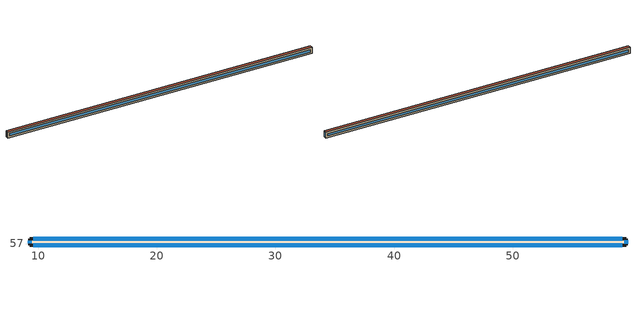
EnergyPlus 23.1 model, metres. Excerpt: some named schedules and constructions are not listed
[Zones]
Level8_0
 floor outside (90.1-2019 Nonresidential CZ 0 Exterior Floor (Mass)): 9.25,56.86 9.25,57.4 59.57,57.4 59.57,56.86 z40.01
 wall outside (90.1-2019 Nonresidential CZ 0 Exterior Wall (Mass)): 9.25,56.86 59.57,56.86 59.57,57.4 9.25,57.4 9.25,56.86 z40.01:41.03
 window (DoublePaneLoEe2): 9.56,56.86 59.27,56.86 z40.31:40.73; 59.57,56.99 59.57,57.27 z40.14:40.9; 59.24,57.4 9.58,57.4 z40.34:40.7; 9.25,57.25 9.25,57.01 z40.17:40.88
 roof outside (90.1-2019 Nonresidential CZ 0 Exterior Roof (Mass)): 9.25,56.86 59.57,56.86 59.57,57.4 9.25,57.4 z41.03
[Schedule:Day:Hourly]
8e18f801-ea62-4df7-a0eb-425d154ba01c: Fraction, 1, 1, 1, 1, 1, 1, 1, 1, 0, 0, 1, 1, 1, 1, 1, 1, 1, 0, 0, 0, 0, 0, 0, 0
933a7550-0f57-4c44-8404-4b336f78d864: Fraction, 1, 1, 1, 1, 1, 1, 1, 1, 0, 0, 1, 1, 1, 1, 0, 0, 1, 1, 1, 1, 1, 1, 1, 1
2164e660-b44a-409e-8a39-c683ef26b0ea: Fraction, 1, 1, 1, 1, 1, 1, 1, 1, 0, 0, 1, 1, 1, 1, 0, 0, 0, 1, 1, 1, 1, 1, 1, 1
0f1e96c1-3823-4d19-b289-15e03ade99de: Fraction, 0, 0, 0, 0, 1, 1, 1, 1, 0, 0, 0, 0, 0, 0, 0, 0, 0, 0, 0, 0, 0, 0, 1, 1
b4a9e142-6f18-481f-a210-4e0c22054afb: Fraction, 1, 1, 1, 1, 1, 1, 1, 1, 1, 1, 1, 1, 1, 1, 1, 1, 1, 1, 1, 0, 0, 0, 0, 0
7e01b25c-fffe-429c-aaef-4608b9f60273: Fraction, 0, 0, 0, 0, 0, 0, 0, 0, 0, 0, 1, 1, 1, 1, 1, 0, 0, 0, 0, 0, 0, 1, 1, 1
ce625b28-0ce8-4abc-9c37-e7023dfac25e: Fraction, 1, 1, 1, 1, 1, 1, 1, 1, 1, 0, 0, 0, 1, 1, 1, 1, 1, 0, 0, 0, 0, 0, 0, 0
1d9af4ac-08d2-4b91-87fe-0cf5b18d1075: Fraction, 0, 1, 0, 0, 0, 1, 1, 1, 0, 0, 1, 1, 1, 0, 0, 0, 0, 0, 0, 0, 0, 0, 0, 0
b261ba2c-0811-42d8-9075-e15ac2014e80: Fraction, 1, 1, 1, 1, 1, 1, 1, 1, 1, 0, 0, 0, 0, 0, 0, 0, 1, 1, 0, 0, 0, 0, 0, 0
b943e4ff-0979-46ee-9c6a-ecc109e727ba: Fraction, 0, 0, 0, 1, 1, 0, 0, 0, 0, 1, 1, 1, 0, 0, 0, 0, 0, 0, 0, 0, 0, 0, 0, 0
4a34c253-365c-4682-b8a0-882a9c208075: Fraction, 0, 0, 0, 0, 0, 0, 0, 0, 0, 1, 1, 1, 0, 0, 0, 0, 0, 0, 0, 0, 1, 1, 1, 1
f322355e-c1d8-4f32-8495-88107bca4157: Fraction, 1, 1, 1, 1, 1, 1, 1, 1, 0, 0, 1, 1, 1, 1, 1, 1, 1, 1, 1, 0, 0, 0, 0, 0
35826e80-c624-4684-9fe1-7529c934c174: Fraction, 0, 1, 1, 1, 1, 1, 0, 0, 0, 1, 1, 1, 1, 1, 1, 1, 1, 0, 0, 0, 0, 0, 0, 0
b75929ed-f918-403f-8779-3a17f66fd5c8: Fraction, 0, 1, 1, 1, 1, 1, 1, 1, 1, 0, 0, 1, 1, 1, 1, 1, 0, 0, 0, 0, 0, 0, 0, 0
ca966795-f5fb-4705-8954-1ae319ccd41a: Fraction, 0, 0, 0, 0, 0, 0, 0, 0, 0, 0, 0, 0, 1, 1, 1, 1, 0, 0, 0, 0, 0, 0, 0, 1
559aa014-2b19-4612-9b51-ad8b0f050a53: Fraction, 0, 0, 0, 0, 0, 0, 0, 0, 0, 0, 0, 0, 1, 1, 1, 1, 1, 1, 0, 0, 0, 0, 0, 0
12f0dcf7-be7b-440d-afa5-746793e0da00: Fraction, 0, 0, 1, 1, 1, 1, 1, 1, 0, 0, 0, 0, 0, 0, 0, 0, 0, 0, 0, 0, 0, 0, 0, 0
4b46b3ee-9310-4198-90cb-4efdb2811f79: Fraction, 0, 0, 0, 0, 0, 0, 0, 0, 0, 0, 0, 0, 0, 0, 0, 0, 0, 0, 0, 0, 0, 0, 1, 1
[Schedule:Week:Daily]
CoolAvail_Level8_0_18: 8e18f801-ea62-4df7-a0eb-425d154ba01c, 933a7550-0f57-4c44-8404-4b336f78d864, 2164e660-b44a-409e-8a39-c683ef26b0ea, 8e18f801-ea62-4df7-a0eb-425d154ba01c, 0f1e96c1-3823-4d19-b289-15e03ade99de, b4a9e142-6f18-481f-a210-4e0c22054afb, 7e01b25c-fffe-429c-aaef-4608b9f60273, 8e18f801-ea62-4df7-a0eb-425d154ba01c, 8e18f801-ea62-4df7-a0eb-425d154ba01c, 8e18f801-ea62-4df7-a0eb-425d154ba01c, 8e18f801-ea62-4df7-a0eb-425d154ba01c, 8e18f801-ea62-4df7-a0eb-425d154ba01c
CoolAvail_Level8_0_19: ce625b28-0ce8-4abc-9c37-e7023dfac25e, 1d9af4ac-08d2-4b91-87fe-0cf5b18d1075, b261ba2c-0811-42d8-9075-e15ac2014e80, b943e4ff-0979-46ee-9c6a-ecc109e727ba, 4a34c253-365c-4682-b8a0-882a9c208075, f322355e-c1d8-4f32-8495-88107bca4157, 35826e80-c624-4684-9fe1-7529c934c174, ce625b28-0ce8-4abc-9c37-e7023dfac25e, ce625b28-0ce8-4abc-9c37-e7023dfac25e, ce625b28-0ce8-4abc-9c37-e7023dfac25e, ce625b28-0ce8-4abc-9c37-e7023dfac25e, ce625b28-0ce8-4abc-9c37-e7023dfac25e
CoolAvail_Level8_0_20: b75929ed-f918-403f-8779-3a17f66fd5c8, ca966795-f5fb-4705-8954-1ae319ccd41a, ce625b28-0ce8-4abc-9c37-e7023dfac25e, 559aa014-2b19-4612-9b51-ad8b0f050a53, 12f0dcf7-be7b-440d-afa5-746793e0da00, 4b46b3ee-9310-4198-90cb-4efdb2811f79, 2df89ecc-d337-4533-a9cd-bab2a8d93814, b75929ed-f918-403f-8779-3a17f66fd5c8, b75929ed-f918-403f-8779-3a17f66fd5c8, b75929ed-f918-403f-8779-3a17f66fd5c8, b75929ed-f918-403f-8779-3a17f66fd5c8, b75929ed-f918-403f-8779-3a17f66fd5c8
CoolAvail_Level8_0_21: 646479b1-5508-49f6-8167-5e7ed480e092, 80b666eb-2a54-4f53-a249-649d31f132b7, d5d5d6bf-8a4c-4997-9aeb-eba5e663c102, f9889fcc-6923-42a6-b701-272966b08caf, 37b99702-fd8e-47ef-8e78-d53a82a03277, dfa64b84-05f2-4a2d-8464-174a9942b343, 5db80466-4dc3-4a79-9848-29e989de0b3a, 646479b1-5508-49f6-8167-5e7ed480e092, 646479b1-5508-49f6-8167-5e7ed480e092, 646479b1-5508-49f6-8167-5e7ed480e092, 646479b1-5508-49f6-8167-5e7ed480e092, 646479b1-5508-49f6-8167-5e7ed480e092
CoolAvail_Level8_0_22: 26e04a4f-c250-4a26-a1fd-3bd96289cf42, 837d4229-d4e3-4004-bd7e-2d6595fe10a2, 4170e56f-3dda-4e6d-87ca-ae0f15b160e9, dfaf2324-c741-4a9e-9101-404045502e5c, e8a0cf11-a2de-4125-8fe5-366d937b8f99, 8cd8785d-e5c1-4a8a-92e7-806000523e6f, 653701d5-cad1-4e2b-9e77-835552da7d64, 26e04a4f-c250-4a26-a1fd-3bd96289cf42, 26e04a4f-c250-4a26-a1fd-3bd96289cf42, 26e04a4f-c250-4a26-a1fd-3bd96289cf42, 26e04a4f-c250-4a26-a1fd-3bd96289cf42, 26e04a4f-c250-4a26-a1fd-3bd96289cf42
CoolAvail_Level8_0_23: ae9ee3d4-73b0-4c41-9c17-884a9687cf96, 44b24057-3937-4406-bd15-6c251cab7216, c50b8b26-7081-4c4b-bb52-c24f689e29b2, 891e7fbb-b402-4760-ade9-635f56776690, 4916f1a0-76dd-4aa6-9012-88230c9cfa4e, 3364652e-9ba6-4e99-94b2-481589f030e6, 9209acec-9b25-408e-b95e-ab9f74773cba, ae9ee3d4-73b0-4c41-9c17-884a9687cf96, ae9ee3d4-73b0-4c41-9c17-884a9687cf96, ae9ee3d4-73b0-4c41-9c17-884a9687cf96, ae9ee3d4-73b0-4c41-9c17-884a9687cf96, ae9ee3d4-73b0-4c41-9c17-884a9687cf96
CoolAvail_Level8_0_24: fa3ba77a-d7ab-409d-941c-3f07c0213fa9, d61c0d6c-42cd-40b1-9ded-3ca1c225e531, 48d61d48-98f8-4281-8e6b-072d961c8fa4, bc45b1e3-3f69-473c-a2b1-2b8cf5b574aa, ae9801a7-61c9-4f52-9518-da3e74aab4b3, 7a8b8c25-b29b-41c2-bde2-3a4e9db90834, bd439899-1b15-4f37-95bd-7c73fec2fa48, fa3ba77a-d7ab-409d-941c-3f07c0213fa9, fa3ba77a-d7ab-409d-941c-3f07c0213fa9, fa3ba77a-d7ab-409d-941c-3f07c0213fa9, fa3ba77a-d7ab-409d-941c-3f07c0213fa9, fa3ba77a-d7ab-409d-941c-3f07c0213fa9
CoolAvail_Level8_0_25: 9ed38d16-f2df-46a0-a17f-8f8fbc020566, ae090c03-e787-4ef4-9452-44f595632578, a410a236-b527-45b6-a9c0-ac1cc55aa074, 2726b07b-1f96-42f8-83dc-98ddbf7b423b, 34affadc-4383-4583-9c11-513941717a5c, d3290f6c-616c-43f6-b8cc-bbf546cc95ce, 60b18d07-d343-47b4-8a38-9cdf4dc19739, 9ed38d16-f2df-46a0-a17f-8f8fbc020566, 9ed38d16-f2df-46a0-a17f-8f8fbc020566, 9ed38d16-f2df-46a0-a17f-8f8fbc020566, 9ed38d16-f2df-46a0-a17f-8f8fbc020566, 9ed38d16-f2df-46a0-a17f-8f8fbc020566
CoolAvail_Level8_0_26: 79790fda-469a-4fee-9b4e-56fcb83e21f9, 37e7227e-56e0-4a51-9a9d-17876cfa06dc, 4221f986-6f4d-440d-addf-a0f1bfab6077, bc3eb67a-a8b1-4aa3-9321-0aeb760f4499, 3c44efc3-9cd3-4c7a-9475-daf4c7d7050b, e6796d4c-2292-4294-90c6-05e948c6a63f, 043cd9cf-0e31-46a4-ba7f-9ef536eac23c, 79790fda-469a-4fee-9b4e-56fcb83e21f9, 79790fda-469a-4fee-9b4e-56fcb83e21f9, 79790fda-469a-4fee-9b4e-56fcb83e21f9, 79790fda-469a-4fee-9b4e-56fcb83e21f9, 79790fda-469a-4fee-9b4e-56fcb83e21f9
CoolAvail_Level8_0_27: f0df0a5a-95b3-40a3-ac5b-569bbb08a83b, e365d3e2-bf8a-4d4f-98d2-10b16f54d9ef, 7144cbee-390e-4414-a64a-92d665edae1a, ba4a38e2-4c26-404d-8e0a-106ff8fe3c5f, 4faa79ea-3a81-418a-b314-14bd9923cedf, 94e13d1c-a4a7-4e0f-b910-cc103822398f, 1b07ff6e-bcb1-428a-aaf8-77a5b3b2d519, f0df0a5a-95b3-40a3-ac5b-569bbb08a83b, f0df0a5a-95b3-40a3-ac5b-569bbb08a83b, f0df0a5a-95b3-40a3-ac5b-569bbb08a83b, f0df0a5a-95b3-40a3-ac5b-569bbb08a83b, f0df0a5a-95b3-40a3-ac5b-569bbb08a83b
CoolAvail_Level8_0_28: 471c06db-388a-4239-bddb-4374ece373b3, 37cf364a-7ed0-4f81-9818-240bebe42c99, 79c11ac4-ad3e-471f-880b-7317ff916ed0, 9fdb099c-36f0-454a-9569-6b77edae1ff7, 1b396e76-0b43-4a56-8f50-10d537858f1f, cb9028de-1744-4fd7-869e-b6d3d7a8a431, 646479b1-5508-49f6-8167-5e7ed480e092, 471c06db-388a-4239-bddb-4374ece373b3, 471c06db-388a-4239-bddb-4374ece373b3, 471c06db-388a-4239-bddb-4374ece373b3, 471c06db-388a-4239-bddb-4374ece373b3, 471c06db-388a-4239-bddb-4374ece373b3
CoolAvail_Level8_0_29: 8d773bea-82e1-43e5-b225-6e709236a1f1, 170f26b5-5299-4462-b66d-3725460f0b5f, 8fc11985-2beb-4457-902f-8de318b8b61a, c129a730-25c8-4725-9e54-e70e562f90fb, 1b396e76-0b43-4a56-8f50-10d537858f1f, 1b396e76-0b43-4a56-8f50-10d537858f1f, 312bb7f8-0891-42a2-8596-8afdcb41e47e, 8d773bea-82e1-43e5-b225-6e709236a1f1, 8d773bea-82e1-43e5-b225-6e709236a1f1, 8d773bea-82e1-43e5-b225-6e709236a1f1, 8d773bea-82e1-43e5-b225-6e709236a1f1, 8d773bea-82e1-43e5-b225-6e709236a1f1
CoolAvail_Level8_0_30: 9ad2c847-f604-4c48-ac20-547d0c61d2c0, 5f25cb27-04ec-4d63-bddb-2afa925120af, b1ab3f25-a0fc-4f5a-8951-d956cd4a095d, eb319c37-0ce7-4f02-a889-a70c57b5b181, fdcabd40-4aeb-46b2-95ec-5ca9cd07b96f, 3795677e-f201-4eac-aeeb-7c1c620ed967, 8c25dc7f-2f76-4584-8fbc-f7f05273aa5a, 9ad2c847-f604-4c48-ac20-547d0c61d2c0, 9ad2c847-f604-4c48-ac20-547d0c61d2c0, 9ad2c847-f604-4c48-ac20-547d0c61d2c0, 9ad2c847-f604-4c48-ac20-547d0c61d2c0, 9ad2c847-f604-4c48-ac20-547d0c61d2c0
CoolAvail_Level8_0_31: 01087912-ecd8-4240-82ef-2448ef6b8cd6, 559aa014-2b19-4612-9b51-ad8b0f050a53, 8fc11985-2beb-4457-902f-8de318b8b61a, af36c4dd-528a-4aad-b1ee-1e8102273d47, 696c5665-0a78-4126-a820-c5b615c4f6e5, 526273e9-bbe4-433a-a85b-e24671f9b93d, 62601c17-d519-424d-87d5-8adefef9bcb7, 01087912-ecd8-4240-82ef-2448ef6b8cd6, 01087912-ecd8-4240-82ef-2448ef6b8cd6, 01087912-ecd8-4240-82ef-2448ef6b8cd6, 01087912-ecd8-4240-82ef-2448ef6b8cd6, 01087912-ecd8-4240-82ef-2448ef6b8cd6
CoolAvail_Level8_0_32: 63501c3a-9aee-4c0d-8cde-2c021e1ed76a, cf2a95dd-a543-4e09-a5b0-96377bf8c3ce, fc200d40-ac02-46dc-84bf-550f9a37cfdd, 6385daf0-f6e3-445c-b53b-9492675d113b, 361c7eea-706c-4370-bbee-1d1b91396530, 792ede62-5b86-4f82-bcf9-5035d281cf7b, 5cf5011e-206f-48de-9f30-437565a329e7, 63501c3a-9aee-4c0d-8cde-2c021e1ed76a, 63501c3a-9aee-4c0d-8cde-2c021e1ed76a, 63501c3a-9aee-4c0d-8cde-2c021e1ed76a, 63501c3a-9aee-4c0d-8cde-2c021e1ed76a, 63501c3a-9aee-4c0d-8cde-2c021e1ed76a
CoolAvail_Level8_0_33: 7ec0c467-62ab-4e06-bc3d-a98bcc56b7e6, 1d879daf-8f5d-437c-a086-59262403f978, 031b9ed2-adbb-421d-8b07-a6b632b8669d, 42dc2861-e6d0-40ed-ab6e-078d0f2bf7fe, 5f9c71c3-0f6f-4a9d-ad62-dedf6f1a744f, d5d5d6bf-8a4c-4997-9aeb-eba5e663c102, c603e935-7186-44ec-a8ca-723f055ea4e9, 7ec0c467-62ab-4e06-bc3d-a98bcc56b7e6, 7ec0c467-62ab-4e06-bc3d-a98bcc56b7e6, 7ec0c467-62ab-4e06-bc3d-a98bcc56b7e6, 7ec0c467-62ab-4e06-bc3d-a98bcc56b7e6, 7ec0c467-62ab-4e06-bc3d-a98bcc56b7e6
CoolAvail_Level8_0_34: b2d2faba-dbdf-40d1-83ab-933b8c21d4fc, a1c7d2f2-770e-40fb-8774-7354494e680b, 56dd0f3b-bc82-4c25-b88d-2140e61e8d5f, 9c47a82a-8ccc-4aaf-b457-6ea5c1c754db, f2ef207c-7e4d-4dba-885b-55747d0087c2, 006fc8f4-f5d3-4847-85ee-85d49c1a54f4, cc91784e-18a2-4519-ba32-7cfa231fd1f1, b2d2faba-dbdf-40d1-83ab-933b8c21d4fc, b2d2faba-dbdf-40d1-83ab-933b8c21d4fc, b2d2faba-dbdf-40d1-83ab-933b8c21d4fc, b2d2faba-dbdf-40d1-83ab-933b8c21d4fc, b2d2faba-dbdf-40d1-83ab-933b8c21d4fc
CoolAvail_Level8_0_35: 2dfad700-b3ac-4dc4-9eb3-66d725b23fef, 4a41dbf5-2de5-4be6-afa2-c888ec806c9f, bbf3a257-ba19-43fd-b727-2719e4af363b, be5c353a-ff6b-4673-a830-42948c0769c3, 8e0f87e1-93cd-4b1c-b09d-a083c8499cb2, 9a004bf8-fd4b-4c41-9c71-6cbd87521e5f, 3c470252-4821-4391-92a9-9c02feae0b67, 2dfad700-b3ac-4dc4-9eb3-66d725b23fef, 2dfad700-b3ac-4dc4-9eb3-66d725b23fef, 2dfad700-b3ac-4dc4-9eb3-66d725b23fef, 2dfad700-b3ac-4dc4-9eb3-66d725b23fef, 2dfad700-b3ac-4dc4-9eb3-66d725b23fef
CoolAvail_Level8_0_36: 45f6d5c7-f7c0-4dfb-a25e-055f70c14a24, b75929ed-f918-403f-8779-3a17f66fd5c8, 705aa878-105d-4cea-bef7-a5b3a3732d44, f83a8a99-a36d-4c2b-9318-5c0bef39a8d0, 5b2ad5a0-726d-4580-97da-2791ea21a925, 1bdd924e-f8af-4ee4-956f-ca92a94b3b5f, a410a236-b527-45b6-a9c0-ac1cc55aa074, 45f6d5c7-f7c0-4dfb-a25e-055f70c14a24, 45f6d5c7-f7c0-4dfb-a25e-055f70c14a24, 45f6d5c7-f7c0-4dfb-a25e-055f70c14a24, 45f6d5c7-f7c0-4dfb-a25e-055f70c14a24, 45f6d5c7-f7c0-4dfb-a25e-055f70c14a24
CoolAvail_Level8_0_37: 1b396e76-0b43-4a56-8f50-10d537858f1f, 08206d95-6ff4-4edd-99cb-57dfda039069, f211079a-2b93-426f-9003-3bbe8640810b, 8a82ee9b-0455-4920-9c3c-d4a1a121a76d, 85b7eb86-e4da-4582-9e7b-05bd75952456, 1022b029-6912-4e79-aefb-b7bbac69a24e, f0b6fd06-5058-4104-ac22-75633ee82604, 1b396e76-0b43-4a56-8f50-10d537858f1f, 1b396e76-0b43-4a56-8f50-10d537858f1f, 1b396e76-0b43-4a56-8f50-10d537858f1f, 1b396e76-0b43-4a56-8f50-10d537858f1f, 1b396e76-0b43-4a56-8f50-10d537858f1f
CoolAvail_Level8_0_38: f86363b0-d98c-4f7a-bf53-1f94cb316e85, f2fe489d-c3ab-4ec1-87bb-8d2549a1d6f3, 45f6d5c7-f7c0-4dfb-a25e-055f70c14a24, 24ee62d2-fa20-4c78-8a8b-37c90171cf4b, 914ad2e0-57dd-440f-9a8a-7c33f60b386c, e215b232-6b2e-40f4-8389-0773e1763164, 08251bea-5b76-4bd6-8477-6d4195c05a58, f86363b0-d98c-4f7a-bf53-1f94cb316e85, f86363b0-d98c-4f7a-bf53-1f94cb316e85, f86363b0-d98c-4f7a-bf53-1f94cb316e85, f86363b0-d98c-4f7a-bf53-1f94cb316e85, f86363b0-d98c-4f7a-bf53-1f94cb316e85
CoolAvail_Level8_0_39: 0398f37f-da63-4b13-b735-2b0f54413587, 3d750fa9-9485-4f27-922a-65b505247d01, 0e5c5526-a744-44c3-b445-968d72796330, 3ec757a2-c31d-4e4e-b9de-a79ef8f16363, a2960243-5878-46e6-9019-ba31e870674e, 1c122017-a08c-495c-a119-e66093cb0ab6, 1b396e76-0b43-4a56-8f50-10d537858f1f, 0398f37f-da63-4b13-b735-2b0f54413587, 0398f37f-da63-4b13-b735-2b0f54413587, 0398f37f-da63-4b13-b735-2b0f54413587, 0398f37f-da63-4b13-b735-2b0f54413587, 0398f37f-da63-4b13-b735-2b0f54413587
CoolAvail_Level8_0_40: c129a730-25c8-4725-9e54-e70e562f90fb, 03b6d867-4cfd-4bf9-b58a-1a2b9e9e5fb1, 6e3b7ee2-e8cf-499e-8a45-57e3f6b0cd8d, b8cb7681-7a75-465d-872c-4975d632c73b, 85e45960-797e-4ac9-be53-230643a2a922, 5ad6eddc-91ec-412a-ab51-537c264a946b, 50fa61b3-a076-4511-a185-0d37d9416e87, c129a730-25c8-4725-9e54-e70e562f90fb, c129a730-25c8-4725-9e54-e70e562f90fb, c129a730-25c8-4725-9e54-e70e562f90fb, c129a730-25c8-4725-9e54-e70e562f90fb, c129a730-25c8-4725-9e54-e70e562f90fb
CoolAvail_Level8_0_41: 1d99c8eb-bab1-4cc1-b2fb-8297d962f80f, d02b5c14-54b5-4ba6-826f-f5e929172494, d3df45df-9102-4308-b6f5-79191df86fca, b9bcc966-2b37-45a8-a8fa-ef4a7be14158, 93b0cd9b-43e9-4870-9a81-282510468a14, 60efc8bc-4f48-44f1-9c33-c94e6c7a90b7, 89065598-1093-44d6-b31c-d451f6494f6e, 1d99c8eb-bab1-4cc1-b2fb-8297d962f80f, 1d99c8eb-bab1-4cc1-b2fb-8297d962f80f, 1d99c8eb-bab1-4cc1-b2fb-8297d962f80f, 1d99c8eb-bab1-4cc1-b2fb-8297d962f80f, 1d99c8eb-bab1-4cc1-b2fb-8297d962f80f
CoolAvail_Level8_0_42: 9cb57ee5-2907-4150-aafb-b588d1b3bc88, 8b8eb2f0-af88-46c4-a33c-c9b5744b1e08, 096e94cf-4b3f-4a30-ad75-c2f3e73b6484, 3e80e765-5a39-443a-9b8e-363ab7fb535d, 4db206a3-3f76-4876-9e21-e1c94914ba89, 5494026f-7124-48cc-9667-5ef1c281bbe1, 96e5af1c-8b4b-48c4-a5d5-b3dfa053d233, 9cb57ee5-2907-4150-aafb-b588d1b3bc88, 9cb57ee5-2907-4150-aafb-b588d1b3bc88, 9cb57ee5-2907-4150-aafb-b588d1b3bc88, 9cb57ee5-2907-4150-aafb-b588d1b3bc88, 9cb57ee5-2907-4150-aafb-b588d1b3bc88
CoolAvail_Level8_0_43: 2de6551d-5d22-40f6-ae8d-4aead9de68b3, e9ad2a7d-1b5b-4ffd-bf71-78d4105d2209, 19f8606d-47b4-4479-ada6-77b1e988ddbb, 8c7031d9-fffc-4528-9b08-12a20f757649, c1def04e-0fe3-4e74-aa9e-1816f53bd5b3, b0fbd80c-23fc-4271-a355-3ef9eef86e55, d6f23df3-4585-4f2a-af10-4488a40cb79e, 2de6551d-5d22-40f6-ae8d-4aead9de68b3, 2de6551d-5d22-40f6-ae8d-4aead9de68b3, 2de6551d-5d22-40f6-ae8d-4aead9de68b3, 2de6551d-5d22-40f6-ae8d-4aead9de68b3, 2de6551d-5d22-40f6-ae8d-4aead9de68b3
CoolAvail_Level8_0_44: 8a70e05a-a598-4226-a787-820695166ad6, 92946bb3-85a3-4e6c-ba27-af54c9cab14b, 09fa8f8b-e8e4-4496-a0d9-bbe972f4335b, 1b337b82-0e45-4df8-86de-eced5eddfc41, 8ba646b3-1e02-4e45-bcb1-c5546b5034cf, 623cd37c-bc27-4a63-9f1d-41bb0c0ed606, 5c3e5864-eacd-45a4-a9ee-689a78933f6d, 8a70e05a-a598-4226-a787-820695166ad6, 8a70e05a-a598-4226-a787-820695166ad6, 8a70e05a-a598-4226-a787-820695166ad6, 8a70e05a-a598-4226-a787-820695166ad6, 8a70e05a-a598-4226-a787-820695166ad6
CoolAvail_Level8_0_45: 584ca4c9-d9cd-436b-8983-210eff1731dc, 5f25cb27-04ec-4d63-bddb-2afa925120af, af477a4d-fbc8-4002-9ece-fcbac6823fab, b8df6e0c-0518-4ae2-a7f4-ee047ed518f8, 0e5c5526-a744-44c3-b445-968d72796330, 8f40cad7-1d30-4568-956b-4f9890d8ae00, 584ca4c9-d9cd-436b-8983-210eff1731dc, 584ca4c9-d9cd-436b-8983-210eff1731dc, 584ca4c9-d9cd-436b-8983-210eff1731dc, 584ca4c9-d9cd-436b-8983-210eff1731dc, 584ca4c9-d9cd-436b-8983-210eff1731dc, 584ca4c9-d9cd-436b-8983-210eff1731dc
CoolAvail_Level8_0_46: 885d3a7d-8a23-4493-a512-806e9aceed91, 8b8eb2f0-af88-46c4-a33c-c9b5744b1e08, 5ed1ef9c-417c-49ba-b002-bcd97c76c3b6, 7b8caffc-ef24-4fe2-a742-eddf8a25baa0, 9552edad-127f-47d1-8fc1-46e98da71e23, ee63f22f-88c4-4a71-810a-a8ab7ed5a45a, 6f42179a-bd1f-49d6-9201-cfb715913966, 885d3a7d-8a23-4493-a512-806e9aceed91, 885d3a7d-8a23-4493-a512-806e9aceed91, 885d3a7d-8a23-4493-a512-806e9aceed91, 885d3a7d-8a23-4493-a512-806e9aceed91, 885d3a7d-8a23-4493-a512-806e9aceed91
CoolAvail_Level8_0_47: 012b3008-7657-42a5-a930-f54c6697f9ec, 6f790ab0-ee5a-4c40-b803-c68916ae6d53, 016babd2-318c-4a85-a84e-0bf3a5df4d88, f56d5b52-ff8c-4771-8e7f-f832f160b529, 653babc0-d04f-4652-8183-96bd8bcc726c, 2e26f5f1-98af-4385-865c-d07ca9ce8187, 1cae8b6a-a7e5-4e68-b853-071e4c40540c, 012b3008-7657-42a5-a930-f54c6697f9ec, 012b3008-7657-42a5-a930-f54c6697f9ec, 012b3008-7657-42a5-a930-f54c6697f9ec, 012b3008-7657-42a5-a930-f54c6697f9ec, 012b3008-7657-42a5-a930-f54c6697f9ec
CoolAvail_Level8_0_48: 940570ce-87a5-4b95-8f7f-a01deaabdb63, ae81e0d8-550d-43b5-8e77-b5914d8283cb, 06977a2f-fc71-463a-b5fd-2b0619733c1d, 3745424d-3666-45fd-b2ca-366313cb7fd7, aa3d24ae-f742-46fd-a45a-57d1be4eaadd, 5a930da3-1fb0-49eb-8eff-f7ee66c6b788, dc09794d-93e5-4d58-b5be-d477925d97a6, 940570ce-87a5-4b95-8f7f-a01deaabdb63, 940570ce-87a5-4b95-8f7f-a01deaabdb63, 940570ce-87a5-4b95-8f7f-a01deaabdb63, 940570ce-87a5-4b95-8f7f-a01deaabdb63, 940570ce-87a5-4b95-8f7f-a01deaabdb63
CoolAvail_Level8_0_49: 5ae6c47f-0af2-4e82-9ad8-f6c5512ce627, 707de097-f215-481c-98d5-d0ec7addd6da, 6b59940f-6040-4c0e-a743-f28f4646f7b5, c77b1374-548d-46f1-a07d-8c691f8b9451, 1cf7f145-da09-47e3-8af8-2441dcfaf830, 4c5e5cf9-f89c-4701-ba3b-c708d00d7503, 861626e5-856c-4220-8242-2f83f59c72c2, 5ae6c47f-0af2-4e82-9ad8-f6c5512ce627, 5ae6c47f-0af2-4e82-9ad8-f6c5512ce627, 5ae6c47f-0af2-4e82-9ad8-f6c5512ce627, 5ae6c47f-0af2-4e82-9ad8-f6c5512ce627, 5ae6c47f-0af2-4e82-9ad8-f6c5512ce627
CoolAvail_Level8_0_50: 3c7592e2-1482-49f8-9676-c7ef327c7336, 6e3b7ee2-e8cf-499e-8a45-57e3f6b0cd8d, 8afbfe90-e411-49fd-a7f4-5fbf2e98f8b0, 9cecbb7f-7dc6-4d82-ab3d-d0f82b098350, 6f49107d-78b6-4570-b145-973a26baac0d, 8341da47-b60c-459e-a16d-f1ecfa91c6a4, bb493402-bbff-4da0-84f1-c20e07abf536, 3c7592e2-1482-49f8-9676-c7ef327c7336, 3c7592e2-1482-49f8-9676-c7ef327c7336, 3c7592e2-1482-49f8-9676-c7ef327c7336, 3c7592e2-1482-49f8-9676-c7ef327c7336, 3c7592e2-1482-49f8-9676-c7ef327c7336
CoolAvail_Level8_0_51: 476935b4-49ba-490a-a219-eec0adbd127a, 595a48a2-01c5-42a3-9b94-1499ff4b63ab, c972a50e-ad59-4136-bb09-82198cdeb709, fe2fe539-c259-4be0-bea2-7895e31e9c9a, e8b9e8dd-388a-4c48-919a-7180b12b7d8e, 31cdd97e-9838-4642-87ae-8abd6dbe8e60, 526273e9-bbe4-433a-a85b-e24671f9b93d, 476935b4-49ba-490a-a219-eec0adbd127a, 476935b4-49ba-490a-a219-eec0adbd127a, 476935b4-49ba-490a-a219-eec0adbd127a, 476935b4-49ba-490a-a219-eec0adbd127a, 476935b4-49ba-490a-a219-eec0adbd127a
CoolAvail_Level8_0_52: e036d3e7-9605-4cdc-9937-e0c743de57f9, e036d3e7-9605-4cdc-9937-e0c743de57f9, e036d3e7-9605-4cdc-9937-e0c743de57f9, e036d3e7-9605-4cdc-9937-e0c743de57f9, e036d3e7-9605-4cdc-9937-e0c743de57f9, e036d3e7-9605-4cdc-9937-e0c743de57f9, e036d3e7-9605-4cdc-9937-e0c743de57f9, e036d3e7-9605-4cdc-9937-e0c743de57f9, e036d3e7-9605-4cdc-9937-e0c743de57f9, e036d3e7-9605-4cdc-9937-e0c743de57f9, e036d3e7-9605-4cdc-9937-e0c743de57f9, e036d3e7-9605-4cdc-9937-e0c743de57f9
NatVentAvail_Level8_0_15: 9db33135-ba7e-4d30-819a-81823ef9f9f3, 599b1ac0-2e9e-4b98-a1a9-8469692905cc, d3e6918c-ca25-4aa6-8a8f-e85cdf2d96a1, 8afbfe90-e411-49fd-a7f4-5fbf2e98f8b0, 64e93517-bcc9-40d5-8880-4b0546211d51, 11d7d8b9-eb63-4704-b787-0d2ca3f28566, c2aa7907-7783-4d3e-b2d0-5a69ae60f218, 9db33135-ba7e-4d30-819a-81823ef9f9f3, 9db33135-ba7e-4d30-819a-81823ef9f9f3, 9db33135-ba7e-4d30-819a-81823ef9f9f3, 9db33135-ba7e-4d30-819a-81823ef9f9f3, 9db33135-ba7e-4d30-819a-81823ef9f9f3
NatVentAvail_Level8_0_16: e93490c8-2ed0-4cd0-993d-c76d03c87346, cfc5be15-1af1-46b3-ba2c-38ad5ba12043, a2891085-6623-45bb-98de-cbb69f399f21, 475bb715-2bcb-4b19-ae1c-76d6d742dff3, 30f2e4b7-7406-4c1b-86f3-5b935cc9aac8, c831addb-3f51-4fc2-8c4b-56802880a43d, 4da46c89-545f-4351-8468-728540b680da, e93490c8-2ed0-4cd0-993d-c76d03c87346, e93490c8-2ed0-4cd0-993d-c76d03c87346, e93490c8-2ed0-4cd0-993d-c76d03c87346, e93490c8-2ed0-4cd0-993d-c76d03c87346, e93490c8-2ed0-4cd0-993d-c76d03c87346
NatVentAvail_Level8_0_17: 4d3192a5-6358-4ab5-adf1-730def1f503a, 2bb1ef19-025e-4616-9f10-c5e0cebde823, 6395f2ca-064a-4213-9563-4ba86ec7e693, 161dfeae-98d8-4774-a4d8-16a5c07655aa, d4ac9841-ef55-4df4-b78b-db69b7b71bb1, c9dfca4d-caa2-4a3d-9bb3-d8530839ebc7, 35eb9807-d409-4dcd-a586-7d02e84f4c3e, 4d3192a5-6358-4ab5-adf1-730def1f503a, 4d3192a5-6358-4ab5-adf1-730def1f503a, 4d3192a5-6358-4ab5-adf1-730def1f503a, 4d3192a5-6358-4ab5-adf1-730def1f503a, 4d3192a5-6358-4ab5-adf1-730def1f503a
NatVentAvail_Level8_0_18: c453f1d1-fb9f-472e-bcee-3e6d3518541f, a1ccf458-6fe5-4c7c-8be0-89f91e8c8781, be8e289d-64b1-44a2-8c89-9c24eb4d2a56, c453f1d1-fb9f-472e-bcee-3e6d3518541f, c281fc2e-f668-4baa-8d33-60119c222b42, 2e3d9793-e6ea-450d-8ed1-1c16fcd0334e, 54d853a8-0eb0-41b1-97ab-9123f9e7da00, c453f1d1-fb9f-472e-bcee-3e6d3518541f, c453f1d1-fb9f-472e-bcee-3e6d3518541f, c453f1d1-fb9f-472e-bcee-3e6d3518541f, c453f1d1-fb9f-472e-bcee-3e6d3518541f, c453f1d1-fb9f-472e-bcee-3e6d3518541f
NatVentAvail_Level8_0_19: 6e97c358-6a9f-4fee-af3e-f25dc73dc5c6, 053105ed-273b-40f2-8e13-c029c036e69c, 25ad777d-686a-4dbb-9d8d-317170c3cf7b, f7c17f8f-ba94-40ea-ba8d-86707c2be225, ca5ad5e3-c884-42f6-8a18-c30eec436a21, 150878e9-3f40-4e77-9be6-db716e1db47d, 40605273-9d88-4645-8d95-6737f6f0f613, 6e97c358-6a9f-4fee-af3e-f25dc73dc5c6, 6e97c358-6a9f-4fee-af3e-f25dc73dc5c6, 6e97c358-6a9f-4fee-af3e-f25dc73dc5c6, 6e97c358-6a9f-4fee-af3e-f25dc73dc5c6, 6e97c358-6a9f-4fee-af3e-f25dc73dc5c6
NatVentAvail_Level8_0_20: ead944a4-6d82-45db-9753-675c4b534125, 630a6c4b-d28e-45b3-97ff-1cebcde213dd, 6e97c358-6a9f-4fee-af3e-f25dc73dc5c6, 7f3502e6-e45f-4bec-91f0-771a46cec166, bc75af38-f7f2-4b6e-8279-10663eb37b65, 22be7a54-5d88-433f-a38b-4bb93fc65e68, 7db1fac2-51a7-4851-9c70-a6a97e239f45, ead944a4-6d82-45db-9753-675c4b534125, ead944a4-6d82-45db-9753-675c4b534125, ead944a4-6d82-45db-9753-675c4b534125, ead944a4-6d82-45db-9753-675c4b534125, ead944a4-6d82-45db-9753-675c4b534125
NatVentAvail_Level8_0_21: a8f01dc5-2901-405b-8b60-339cf72ad8cc, ec9921bc-b098-4a59-9628-771d45b43388, 04d4b6b1-e2fa-44ca-bff5-1c52ee75ee9d, e9ad2a7d-1b5b-4ffd-bf71-78d4105d2209, e5634c5f-c4cf-4cde-9bee-bf95ad978948, cd7d8675-da6c-4321-bc07-5e781b25a2a5, fa277e87-d9fd-4829-89ab-c6b9000a471c, a8f01dc5-2901-405b-8b60-339cf72ad8cc, a8f01dc5-2901-405b-8b60-339cf72ad8cc, a8f01dc5-2901-405b-8b60-339cf72ad8cc, a8f01dc5-2901-405b-8b60-339cf72ad8cc, a8f01dc5-2901-405b-8b60-339cf72ad8cc
NatVentAvail_Level8_0_22: 9552edad-127f-47d1-8fc1-46e98da71e23, 3f2c8d7d-ef77-4b95-ab49-a61060578867, da5ad37a-ef35-49b9-a775-841da094dac5, f22b8847-71cc-4ccf-9f04-82cb3bfb647d, f21b49a4-546c-4237-a00c-e31cebb1ce43, 885d3a7d-8a23-4493-a512-806e9aceed91, ad4c8de0-351e-40a1-9e99-7d7e1f2935fa, 9552edad-127f-47d1-8fc1-46e98da71e23, 9552edad-127f-47d1-8fc1-46e98da71e23, 9552edad-127f-47d1-8fc1-46e98da71e23, 9552edad-127f-47d1-8fc1-46e98da71e23, 9552edad-127f-47d1-8fc1-46e98da71e23
NatVentAvail_Level8_0_23: 0f5f721b-84a0-47aa-a468-ba4089adc5b5, 7d3a979c-20a5-4253-932c-297c4b804cf2, ce4f61b1-6ec8-4cbf-9f0e-6a2e7678a9d1, 3b12cb26-070f-44b0-bca8-3e330d0cf77c, 4a503374-cd1f-42f3-8dd8-31a12ba79906, cd43605b-f823-48ba-be03-582ffb84cf3e, 50416dc9-c611-4e55-a945-fa3873556c91, 0f5f721b-84a0-47aa-a468-ba4089adc5b5, 0f5f721b-84a0-47aa-a468-ba4089adc5b5, 0f5f721b-84a0-47aa-a468-ba4089adc5b5, 0f5f721b-84a0-47aa-a468-ba4089adc5b5, 0f5f721b-84a0-47aa-a468-ba4089adc5b5
NatVentAvail_Level8_0_24: 76c62b5c-0834-4c90-b9a7-134937bb85af, cb7e5d54-5803-43f1-ac33-074bcdb00e6b, bce9eb92-8161-4be1-aaf7-4afb96fdf0b9, 4635561c-4bad-4684-9cf3-d3886e30b966, b3c6e8d9-6898-4dc0-a097-0f343bd3b3d5, 12010cf3-82ec-4005-ba17-42883bd52f2a, b50578a7-b5e7-45c6-8ab5-fda8ae12a35c, 76c62b5c-0834-4c90-b9a7-134937bb85af, 76c62b5c-0834-4c90-b9a7-134937bb85af, 76c62b5c-0834-4c90-b9a7-134937bb85af, 76c62b5c-0834-4c90-b9a7-134937bb85af, 76c62b5c-0834-4c90-b9a7-134937bb85af
NatVentAvail_Level8_0_25: 74370bcf-2ea7-4831-a00b-23cb506b8127, f45192c3-917c-4a5b-9d10-0431fdac1723, 584ca4c9-d9cd-436b-8983-210eff1731dc, 1a218ed1-5201-4b25-9f92-b517cb9de6b1, 7ba34bea-5c98-40af-8932-ba8c288de35f, 98f906f8-00b1-4ca7-a02b-f4f04f2b8263, 292d01bc-93a7-49a8-b670-7480b215c762, 74370bcf-2ea7-4831-a00b-23cb506b8127, 74370bcf-2ea7-4831-a00b-23cb506b8127, 74370bcf-2ea7-4831-a00b-23cb506b8127, 74370bcf-2ea7-4831-a00b-23cb506b8127, 74370bcf-2ea7-4831-a00b-23cb506b8127
NatVentAvail_Level8_0_26: a09a60ea-73d4-485a-9b55-8548c2b8652a, e96f9544-cf7e-4ed4-aa72-8ae4cf9ccfa9, eb07526a-583d-4ff2-8b08-93195681c84e, b0fcc64c-c523-4fa0-b693-9006c437e327, ed4984af-415e-4e60-bba5-1c74354a6037, 43c5139d-d973-4c4a-803f-1bf99d0a4734, ddfb3f5a-2b42-4714-aaee-7d86e02f4b99, a09a60ea-73d4-485a-9b55-8548c2b8652a, a09a60ea-73d4-485a-9b55-8548c2b8652a, a09a60ea-73d4-485a-9b55-8548c2b8652a, a09a60ea-73d4-485a-9b55-8548c2b8652a, a09a60ea-73d4-485a-9b55-8548c2b8652a
NatVentAvail_Level8_0_27: c7e37a38-db4e-4c4c-9005-25ffc7f42d89, d683091c-1f8e-47eb-bf7f-11460434cc99, 5ec484ca-7005-441e-b8e0-37799b011a5a, b8e5a243-d070-4f88-84e2-e16453543678, 91d776d9-03f6-4a6a-ab7e-3c3e228e4152, d5a0c3d4-ae2c-4fb8-a465-e48dca7022be, 0d4a3f9b-9ae2-4815-a608-78123cb1db61, c7e37a38-db4e-4c4c-9005-25ffc7f42d89, c7e37a38-db4e-4c4c-9005-25ffc7f42d89, c7e37a38-db4e-4c4c-9005-25ffc7f42d89, c7e37a38-db4e-4c4c-9005-25ffc7f42d89, c7e37a38-db4e-4c4c-9005-25ffc7f42d89
NatVentAvail_Level8_0_28: 1b6f80bd-73ea-43b0-843f-135cc75d764d, d2dc4a06-7ed9-4d5b-8af9-d22a3164bf26, b8a4abb9-9a32-43fc-ab1d-a129c40fb053, 0ccebd52-6a3d-4713-961b-1805d3b6447c, 161dfeae-98d8-4774-a4d8-16a5c07655aa, 2069e8e3-697a-4a40-b21f-7e540dfc0407, a8f01dc5-2901-405b-8b60-339cf72ad8cc, 1b6f80bd-73ea-43b0-843f-135cc75d764d, 1b6f80bd-73ea-43b0-843f-135cc75d764d, 1b6f80bd-73ea-43b0-843f-135cc75d764d, 1b6f80bd-73ea-43b0-843f-135cc75d764d, 1b6f80bd-73ea-43b0-843f-135cc75d764d
NatVentAvail_Level8_0_29: 9a7222f5-27e8-4d0c-8c55-cdd80854f829, d54dd0e4-b5fd-413d-b44e-863d1ef0fa1d, 5527d24e-82d8-401b-8812-cfd883d95a08, 30f32814-12fb-4e60-98f9-d88b6dc6b664, 161dfeae-98d8-4774-a4d8-16a5c07655aa, 161dfeae-98d8-4774-a4d8-16a5c07655aa, 52bbea15-ee2f-416b-be0f-8dfee6282780, 9a7222f5-27e8-4d0c-8c55-cdd80854f829, 9a7222f5-27e8-4d0c-8c55-cdd80854f829, 9a7222f5-27e8-4d0c-8c55-cdd80854f829, 9a7222f5-27e8-4d0c-8c55-cdd80854f829, 9a7222f5-27e8-4d0c-8c55-cdd80854f829
NatVentAvail_Level8_0_30: e6bd9a66-a6e2-4b61-8148-db4e03fd174a, 6d9ab940-df1f-4035-bcc4-9aa966ca3220, 7017bb34-9dad-4ac3-ad89-a172769061e6, d441010c-8218-422f-98b3-a819fac00613, 110c75ba-5528-4eb8-b8b8-a8b78378a667, b367f001-a6b2-4984-87cb-5b529e5556b4, 0fc4f494-c26c-4588-b388-f8df80571928, e6bd9a66-a6e2-4b61-8148-db4e03fd174a, e6bd9a66-a6e2-4b61-8148-db4e03fd174a, e6bd9a66-a6e2-4b61-8148-db4e03fd174a, e6bd9a66-a6e2-4b61-8148-db4e03fd174a, e6bd9a66-a6e2-4b61-8148-db4e03fd174a
NatVentAvail_Level8_0_31: 6397a12f-af0d-4225-b858-2d2dd224163b, 7f3502e6-e45f-4bec-91f0-771a46cec166, 5527d24e-82d8-401b-8812-cfd883d95a08, f51c79ad-5d92-4b61-b133-0eb9c5d9fb6c, 66013eef-d6b3-417c-ad1d-a3fb6c55de2e, de85f0b9-41e1-4cd9-8d30-3904776184a7, 4b2213c0-c2d0-4cc0-8b64-22d0d81c6ec9, 6397a12f-af0d-4225-b858-2d2dd224163b, 6397a12f-af0d-4225-b858-2d2dd224163b, 6397a12f-af0d-4225-b858-2d2dd224163b, 6397a12f-af0d-4225-b858-2d2dd224163b, 6397a12f-af0d-4225-b858-2d2dd224163b
NatVentAvail_Level8_0_32: f52c3068-5017-43e6-9e0c-e51769616107, 203b690d-e080-4d7f-ba81-3360fb98c762, 52c911b7-1fbd-4642-931c-529e2fb058af, 74c7a74b-5d55-43d4-8c25-062ced985637, 94fe5cb8-7c57-4abc-9f1e-3b47a70a4f8e, ddb7133e-0554-4bb7-a7c9-32ce8be6d2c5, f2fe46b9-8c8a-4f4b-8d1f-432e1745a1c7, f52c3068-5017-43e6-9e0c-e51769616107, f52c3068-5017-43e6-9e0c-e51769616107, f52c3068-5017-43e6-9e0c-e51769616107, f52c3068-5017-43e6-9e0c-e51769616107, f52c3068-5017-43e6-9e0c-e51769616107
NatVentAvail_Level8_0_33: d6d95327-580c-4f19-a62f-67a04108ad4d, d4db0e6b-5844-4d41-b5b3-b27f6a6b0911, 85ef1f81-7d65-4aea-992b-ad8cb6ff565b, 6328f664-9d5c-4b1c-843c-758405140720, 4e782e05-fd2c-43d2-bcfe-b891139035cb, 04d4b6b1-e2fa-44ca-bff5-1c52ee75ee9d, 91aed285-ed4e-47c5-a2e0-a4736a68b428, d6d95327-580c-4f19-a62f-67a04108ad4d, d6d95327-580c-4f19-a62f-67a04108ad4d, d6d95327-580c-4f19-a62f-67a04108ad4d, d6d95327-580c-4f19-a62f-67a04108ad4d, d6d95327-580c-4f19-a62f-67a04108ad4d
NatVentAvail_Level8_0_34: 5010650c-120f-4ec1-8e0f-03b57d25b77e, 0287f86b-735d-496c-a931-cacdcc0bc798, 69e0c60f-0ebf-49e9-ae5e-db073367a7cc, 4b4d3883-4ab1-4885-8947-53ccab3ba89e, 6dc897e4-cd91-4c04-926f-f89d63d3d538, 6b76926c-2247-4309-a123-ce9af0e6287f, 6a9376d0-3f9a-4ca8-8138-65c77f82fb5e, 5010650c-120f-4ec1-8e0f-03b57d25b77e, 5010650c-120f-4ec1-8e0f-03b57d25b77e, 5010650c-120f-4ec1-8e0f-03b57d25b77e, 5010650c-120f-4ec1-8e0f-03b57d25b77e, 5010650c-120f-4ec1-8e0f-03b57d25b77e
NatVentAvail_Level8_0_35: 333ca979-308a-4094-a02e-842ee4742262, e23f169f-d582-4c72-8f79-9c4eb2bee23a, 833864e9-571f-46fa-a8c6-e772250986f0, d329547d-a011-4c86-819a-8c33d23e7d9a, e9670087-b967-4457-a4e8-7c60f9e53eda, 5822a594-9014-4e21-95ee-13bf853c41e0, e30d7fc8-363d-4ded-b00c-9079f0096bdc, 333ca979-308a-4094-a02e-842ee4742262, 333ca979-308a-4094-a02e-842ee4742262, 333ca979-308a-4094-a02e-842ee4742262, 333ca979-308a-4094-a02e-842ee4742262, 333ca979-308a-4094-a02e-842ee4742262
NatVentAvail_Level8_0_36: 5edd1d02-379f-4dbb-881b-6ce30af9cafb, ead944a4-6d82-45db-9753-675c4b534125, 3d916eac-3ca0-4015-8bf9-0ad1f36d35fc, 4eaaab4e-72fe-42ed-95f9-bd7f1aba1198, aa0b5748-0623-40ff-9fe7-a717e8515022, b1ef5473-eff0-42d3-88c2-da5173dc298b, 584ca4c9-d9cd-436b-8983-210eff1731dc, 5edd1d02-379f-4dbb-881b-6ce30af9cafb, 5edd1d02-379f-4dbb-881b-6ce30af9cafb, 5edd1d02-379f-4dbb-881b-6ce30af9cafb, 5edd1d02-379f-4dbb-881b-6ce30af9cafb, 5edd1d02-379f-4dbb-881b-6ce30af9cafb
NatVentAvail_Level8_0_37: 161dfeae-98d8-4774-a4d8-16a5c07655aa, 76b9a198-a688-457e-8183-cb6f78557885, 581a6496-51c7-4935-aae0-dc73c3be11df, f5fa7923-ce52-443c-88a8-5a5b49c8ef64, 45b927a2-163d-4791-a046-d063ce78ea26, 789085b9-2e31-401e-aae4-8df588e0e49c, bc30a579-090d-4118-a8b3-e9aebe60a115, 161dfeae-98d8-4774-a4d8-16a5c07655aa, 161dfeae-98d8-4774-a4d8-16a5c07655aa, 161dfeae-98d8-4774-a4d8-16a5c07655aa, 161dfeae-98d8-4774-a4d8-16a5c07655aa, 161dfeae-98d8-4774-a4d8-16a5c07655aa
NatVentAvail_Level8_0_38: 770748df-be45-4bbd-90c5-dddd96713181, 7107249c-7a36-4811-af79-982454afed4c, 5edd1d02-379f-4dbb-881b-6ce30af9cafb, 08ffd39e-de67-4f7d-a3b3-10a53ab7af6f, b8167c93-0cc7-4ef4-a6d0-8850bd8cffde, 1745f522-a738-4567-9c32-eaf4a74b4847, cf4e425d-5d77-44f5-a3d8-02fad713975d, 770748df-be45-4bbd-90c5-dddd96713181, 770748df-be45-4bbd-90c5-dddd96713181, 770748df-be45-4bbd-90c5-dddd96713181, 770748df-be45-4bbd-90c5-dddd96713181, 770748df-be45-4bbd-90c5-dddd96713181
NatVentAvail_Level8_0_39: 0e5c5526-a744-44c3-b445-968d72796330, e1c568ed-c688-4691-91fe-0bfe5c06be4d, 0398f37f-da63-4b13-b735-2b0f54413587, 111a7c65-e42f-4a10-95db-bea46dc55c4f, 9eff464b-d195-48d3-a943-c53c3d5efed7, 8e3f4251-0a19-42e2-947c-a12fa2d7e8a2, 161dfeae-98d8-4774-a4d8-16a5c07655aa, 0e5c5526-a744-44c3-b445-968d72796330, 0e5c5526-a744-44c3-b445-968d72796330, 0e5c5526-a744-44c3-b445-968d72796330, 0e5c5526-a744-44c3-b445-968d72796330, 0e5c5526-a744-44c3-b445-968d72796330
NatVentAvail_Level8_0_40: 30f32814-12fb-4e60-98f9-d88b6dc6b664, c70ac8bd-ce79-4d1e-9dce-0b93158d7c5f, b9410fd9-892d-423b-a0f3-9646f51cf237, 8ee7f503-0729-4bee-9c83-a856ca0faae4, 114559c2-174b-4c51-bee0-1ed3c119fa1e, b553f412-11d1-4ce5-8e15-92df4e795def, 1348ecc8-96ab-42e8-b111-6ff2950d2ab5, 30f32814-12fb-4e60-98f9-d88b6dc6b664, 30f32814-12fb-4e60-98f9-d88b6dc6b664, 30f32814-12fb-4e60-98f9-d88b6dc6b664, 30f32814-12fb-4e60-98f9-d88b6dc6b664, 30f32814-12fb-4e60-98f9-d88b6dc6b664
NatVentAvail_Level8_0_41: 83fb2caa-bcf7-4def-85f4-5c5458b166bf, 7f69b98f-2e17-4272-b815-fe7b0af0fec6, 8dd202f9-8159-4ca7-95ce-a22b3891c586, 21d870fc-ddd8-47f9-b18b-b89d4d26e3d4, cdc6a229-8702-407d-b5de-cb3b80b0b638, e12c483d-bb97-4789-8d02-b47d8b4f64d1, 7e3f105f-f289-4a61-af7d-a8926ddb56be, 83fb2caa-bcf7-4def-85f4-5c5458b166bf, 83fb2caa-bcf7-4def-85f4-5c5458b166bf, 83fb2caa-bcf7-4def-85f4-5c5458b166bf, 83fb2caa-bcf7-4def-85f4-5c5458b166bf, 83fb2caa-bcf7-4def-85f4-5c5458b166bf
NatVentAvail_Level8_0_42: 7ea265c3-1b8c-4c46-8e0b-bd729830bd9c, 172ee178-02b3-4e2f-9a65-36e4cc427a46, bf3313be-4169-400b-9e92-a6ce72e31083, 596bb73c-e300-4f22-9693-972ede98d891, b4dff806-eef1-4cc6-a2d4-fa11074bf6ae, f24914ff-078e-440a-a979-eb843769fdec, f817d546-0070-41b5-b69a-5f6078eec4fb, 7ea265c3-1b8c-4c46-8e0b-bd729830bd9c, 7ea265c3-1b8c-4c46-8e0b-bd729830bd9c, 7ea265c3-1b8c-4c46-8e0b-bd729830bd9c, 7ea265c3-1b8c-4c46-8e0b-bd729830bd9c, 7ea265c3-1b8c-4c46-8e0b-bd729830bd9c
NatVentAvail_Level8_0_43: 4ef37bd2-3d41-48b2-93ec-b1f4138c05e6, f9889fcc-6923-42a6-b701-272966b08caf, c42c46f7-1fa6-4802-82ea-c2043211cef7, 0f91ff70-fe81-4538-b2a2-1c5bb4d14305, 9d000baa-58fb-4553-a0b1-7eb2971aeaab, 8a27c43c-e9b5-42d8-9595-27876f3a2d47, acdf1fea-733e-49fd-a30e-90680e6657c7, 4ef37bd2-3d41-48b2-93ec-b1f4138c05e6, 4ef37bd2-3d41-48b2-93ec-b1f4138c05e6, 4ef37bd2-3d41-48b2-93ec-b1f4138c05e6, 4ef37bd2-3d41-48b2-93ec-b1f4138c05e6, 4ef37bd2-3d41-48b2-93ec-b1f4138c05e6
NatVentAvail_Level8_0_44: da40a2c2-1a84-4e7d-8cc1-32bbed1308b2, 49b465ea-77ea-4933-ba6b-971f50e5a24a, a450a529-b425-45be-bedc-c348afce5590, a06c74c0-3e8d-4cef-bdb6-a73581165358, 24d64ad3-34c9-4d39-94e9-731af6c50e3f, 6520605b-633d-4302-8fa2-fb93e6a366da, 954a9151-e554-4f81-b4fd-81c446ef7e08, da40a2c2-1a84-4e7d-8cc1-32bbed1308b2, da40a2c2-1a84-4e7d-8cc1-32bbed1308b2, da40a2c2-1a84-4e7d-8cc1-32bbed1308b2, da40a2c2-1a84-4e7d-8cc1-32bbed1308b2, da40a2c2-1a84-4e7d-8cc1-32bbed1308b2
NatVentAvail_Level8_0_45: a410a236-b527-45b6-a9c0-ac1cc55aa074, 6d9ab940-df1f-4035-bcc4-9aa966ca3220, ce623021-a842-44a5-8dc7-c052f6ab8a7b, 62a44925-8df7-45df-9fac-0b279fff5387, 0398f37f-da63-4b13-b735-2b0f54413587, 3b30d332-6524-424b-a3af-f5927c4f9bbc, a410a236-b527-45b6-a9c0-ac1cc55aa074, a410a236-b527-45b6-a9c0-ac1cc55aa074, a410a236-b527-45b6-a9c0-ac1cc55aa074, a410a236-b527-45b6-a9c0-ac1cc55aa074, a410a236-b527-45b6-a9c0-ac1cc55aa074, a410a236-b527-45b6-a9c0-ac1cc55aa074
NatVentAvail_Level8_0_46: 8cd8785d-e5c1-4a8a-92e7-806000523e6f, 172ee178-02b3-4e2f-9a65-36e4cc427a46, 02a92f0b-6536-43b2-a99f-d2460243a6c6, a726f041-40ea-4926-8b87-b9c748d71b22, 26e04a4f-c250-4a26-a1fd-3bd96289cf42, 5d0a8da6-75f3-409f-82b4-6c398db4f3dc, 65d29759-1968-478d-8ef7-ce3ca0b06d03, 8cd8785d-e5c1-4a8a-92e7-806000523e6f, 8cd8785d-e5c1-4a8a-92e7-806000523e6f, 8cd8785d-e5c1-4a8a-92e7-806000523e6f, 8cd8785d-e5c1-4a8a-92e7-806000523e6f, 8cd8785d-e5c1-4a8a-92e7-806000523e6f
NatVentAvail_Level8_0_47: 449a9d56-0af6-49e4-8776-7b4b56f26a83, 06b542e5-1554-478c-8ade-a91ed9b5592f, b58c9939-c081-4a11-9b15-5e44c4c0fc6e, 0f81e975-3d90-4e2d-925b-36a0930c45b6, 54007ef3-344e-48e5-87ef-be1515d5fca4, a65b6db7-2f2c-4fb2-98cf-18013fcb6f2f, 575b231b-71d4-40ac-8c15-a4504e5bf47b, 449a9d56-0af6-49e4-8776-7b4b56f26a83, 449a9d56-0af6-49e4-8776-7b4b56f26a83, 449a9d56-0af6-49e4-8776-7b4b56f26a83, 449a9d56-0af6-49e4-8776-7b4b56f26a83, 449a9d56-0af6-49e4-8776-7b4b56f26a83
NatVentAvail_Level8_0_48: c81b8623-852e-4010-9b62-71ee5bf39809, a5ccfd26-f408-474a-b787-8c59672fbbfb, 986d3f58-e2c0-4c17-9466-7151f016db88, 09eda841-c663-4be0-9dc1-e789af8ef2b4, ac605fec-0150-40ef-aaee-3f3a6e60bc74, 2253eb07-24ad-467c-9032-e6cf6a4c8706, 1dec7d66-187e-4495-ad2d-945dc3181bb4, c81b8623-852e-4010-9b62-71ee5bf39809, c81b8623-852e-4010-9b62-71ee5bf39809, c81b8623-852e-4010-9b62-71ee5bf39809, c81b8623-852e-4010-9b62-71ee5bf39809, c81b8623-852e-4010-9b62-71ee5bf39809
NatVentAvail_Level8_0_49: 2c24077c-5c29-4221-96cd-00be7674bfad, 1e2c6601-9f74-4ca9-845a-63d9f68435e0, 13b5e8dc-4e2f-45f3-9c75-2964d5fdbcf3, 806be1b2-4a32-4b01-9208-0f63824c6a5a, a543813b-010e-4070-bb5c-e3e740149745, 0de86f34-48bf-46bf-8b57-37c2917cc9f7, e8b7d7fa-21d6-4c71-97fd-9fc2bf9d59b4, 2c24077c-5c29-4221-96cd-00be7674bfad, 2c24077c-5c29-4221-96cd-00be7674bfad, 2c24077c-5c29-4221-96cd-00be7674bfad, 2c24077c-5c29-4221-96cd-00be7674bfad, 2c24077c-5c29-4221-96cd-00be7674bfad
NatVentAvail_Level8_0_50: ac86f6e0-3298-41f8-abbf-65183e87d008, b9410fd9-892d-423b-a0f3-9646f51cf237, 94ce299d-6966-4d89-aadc-a4b0b36dcb92, 9987907a-6122-455b-8552-53f74c1c0e39, 014124d4-b61d-4f14-8fcc-3b7be9cd198b, 15957bf2-8cc9-4bb7-ae03-d02245cec315, e66c6a68-95c7-42ee-8a34-31500e6d818f, ac86f6e0-3298-41f8-abbf-65183e87d008, ac86f6e0-3298-41f8-abbf-65183e87d008, ac86f6e0-3298-41f8-abbf-65183e87d008, ac86f6e0-3298-41f8-abbf-65183e87d008, ac86f6e0-3298-41f8-abbf-65183e87d008
NatVentAvail_Level8_0_51: 6ab0548f-ccd2-4c02-b7d5-57e2a3b800a0, 2373421b-b0ff-48ba-aef8-cae56c6e9539, a0b97c6b-2900-4879-a72a-f27df354a231, d11026a5-85cb-458f-9a90-e60d5545ba49, 249e2866-75bf-46b4-991c-1313a5ef556e, 55f706a3-be7d-4be4-bceb-5779199cc1e2, de85f0b9-41e1-4cd9-8d30-3904776184a7, 6ab0548f-ccd2-4c02-b7d5-57e2a3b800a0, 6ab0548f-ccd2-4c02-b7d5-57e2a3b800a0, 6ab0548f-ccd2-4c02-b7d5-57e2a3b800a0, 6ab0548f-ccd2-4c02-b7d5-57e2a3b800a0, 6ab0548f-ccd2-4c02-b7d5-57e2a3b800a0
NatVentAvail_Level8_0_52: 8645d51f-14e7-4905-85fd-d3776302dc69, 8645d51f-14e7-4905-85fd-d3776302dc69, 8645d51f-14e7-4905-85fd-d3776302dc69, 8645d51f-14e7-4905-85fd-d3776302dc69, 8645d51f-14e7-4905-85fd-d3776302dc69, 8645d51f-14e7-4905-85fd-d3776302dc69, 8645d51f-14e7-4905-85fd-d3776302dc69, 8645d51f-14e7-4905-85fd-d3776302dc69, 8645d51f-14e7-4905-85fd-d3776302dc69, 8645d51f-14e7-4905-85fd-d3776302dc69, 8645d51f-14e7-4905-85fd-d3776302dc69, 8645d51f-14e7-4905-85fd-d3776302dc69
